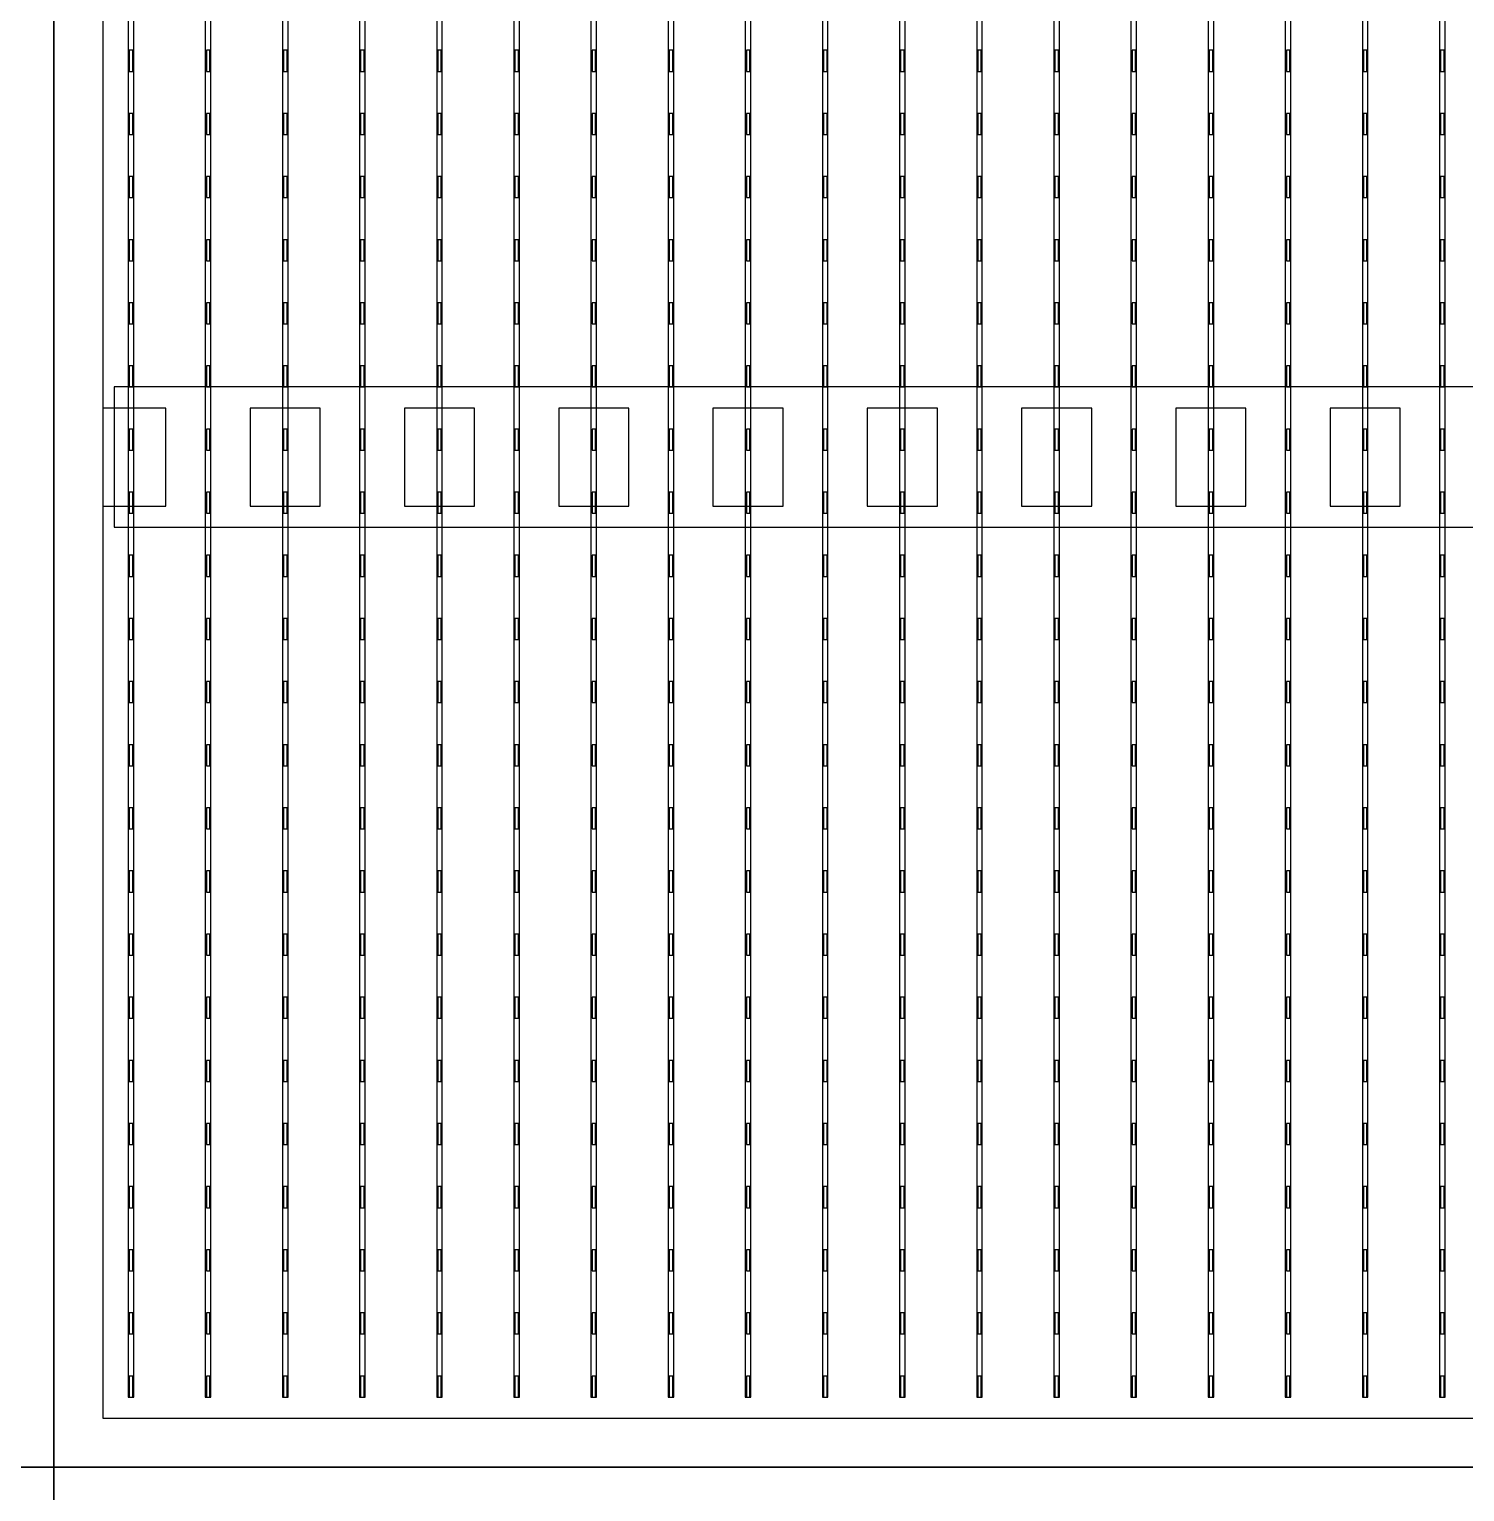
# Model space of a CAD drawing. Header units: millimetres. Extents: x -18 to 142, y -7 to 153.
# Drawn here: x 61.99 to 72.23, y 82.92 to 93.35 of the extents above; entities that cross this region are included whole.
import ezdxf

# ---------------------------------------------------------------- set-up
doc = ezdxf.new("R2010")
doc.units = ezdxf.units.MM
for name, color, linetype in [('BUSBARS', 3, 'Continuous'), ('CELLS', 5, 'Continuous'), ('CONTACT_PADS', 2, 'Continuous'), ('DICING', 4, 'Continuous'), ('FINGERS', 1, 'Continuous'), ('INSULATION', 2, 'Continuous')]:
    doc.layers.add(name, color=color, linetype=linetype)

msp = doc.modelspace()

# ---------------------------------------------------------------- linework, layer by layer
at = {"layer": 'BUSBARS'}
msp.add_lwpolyline([(82.64, 89.8), (82.64, 90.8), (62.6, 90.8), (62.6, 89.8), (82.64, 89.8)], close=True, dxfattribs=at)
at = {"layer": 'CELLS'}
for points in [[(62.17, 83.1), (62.17, 104), (41.27, 104), (41.27, 83.1), (62.17, 83.1)], [(83.07, 83.1), (83.07, 104), (62.17, 104), (62.17, 83.1), (83.07, 83.1)], [(62.17, 62.2), (62.17, 83.1), (41.27, 83.1), (41.27, 62.2), (62.17, 62.2)], [(83.07, 62.2), (83.07, 83.1), (62.17, 83.1), (62.17, 62.2), (83.07, 62.2)]]:
    msp.add_lwpolyline(points, close=True, dxfattribs=at)
at = {"layer": 'CONTACT_PADS'}
for points in [[(62.733, 93.05), (62.733, 93.2), (62.708, 93.2), (62.708, 93.05), (62.733, 93.05)], [(63.283, 93.05), (63.283, 93.2), (63.258, 93.2), (63.258, 93.05), (63.283, 93.05)], [(63.833, 93.05), (63.833, 93.2), (63.808, 93.2), (63.808, 93.05), (63.833, 93.05)], [(64.383, 93.05), (64.383, 93.2), (64.358, 93.2), (64.358, 93.05), (64.383, 93.05)], [(64.933, 93.05), (64.933, 93.2), (64.908, 93.2), (64.908, 93.05), (64.933, 93.05)], [(65.483, 93.05), (65.483, 93.2), (65.458, 93.2), (65.458, 93.05), (65.483, 93.05)], [(66.033, 93.05), (66.033, 93.2), (66.008, 93.2), (66.008, 93.05), (66.033, 93.05)], [(66.583, 93.05), (66.583, 93.2), (66.558, 93.2), (66.558, 93.05), (66.583, 93.05)], [(67.133, 93.05), (67.133, 93.2), (67.108, 93.2), (67.108, 93.05), (67.133, 93.05)], [(67.683, 93.05), (67.683, 93.2), (67.658, 93.2), (67.658, 93.05), (67.683, 93.05)], [(68.233, 93.05), (68.233, 93.2), (68.208, 93.2), (68.208, 93.05), (68.233, 93.05)], [(68.783, 93.05), (68.783, 93.2), (68.758, 93.2), (68.758, 93.05), (68.783, 93.05)], [(69.333, 93.05), (69.333, 93.2), (69.308, 93.2), (69.308, 93.05), (69.333, 93.05)], [(69.883, 93.05), (69.883, 93.2), (69.858, 93.2), (69.858, 93.05), (69.883, 93.05)], [(70.433, 93.05), (70.433, 93.2), (70.408, 93.2), (70.408, 93.05), (70.433, 93.05)], [(70.983, 93.05), (70.983, 93.2), (70.958, 93.2), (70.958, 93.05), (70.983, 93.05)], [(71.533, 93.05), (71.533, 93.2), (71.508, 93.2), (71.508, 93.05), (71.533, 93.05)], [(72.083, 93.05), (72.083, 93.2), (72.058, 93.2), (72.058, 93.05), (72.083, 93.05)], [(62.733, 92.6), (62.733, 92.75), (62.708, 92.75), (62.708, 92.6), (62.733, 92.6)], [(63.283, 92.6), (63.283, 92.75), (63.258, 92.75), (63.258, 92.6), (63.283, 92.6)], [(63.833, 92.6), (63.833, 92.75), (63.808, 92.75), (63.808, 92.6), (63.833, 92.6)], [(64.383, 92.6), (64.383, 92.75), (64.358, 92.75), (64.358, 92.6), (64.383, 92.6)], [(64.933, 92.6), (64.933, 92.75), (64.908, 92.75), (64.908, 92.6), (64.933, 92.6)], [(65.483, 92.6), (65.483, 92.75), (65.458, 92.75), (65.458, 92.6), (65.483, 92.6)], [(66.033, 92.6), (66.033, 92.75), (66.008, 92.75), (66.008, 92.6), (66.033, 92.6)], [(66.583, 92.6), (66.583, 92.75), (66.558, 92.75), (66.558, 92.6), (66.583, 92.6)], [(67.133, 92.6), (67.133, 92.75), (67.108, 92.75), (67.108, 92.6), (67.133, 92.6)], [(67.683, 92.6), (67.683, 92.75), (67.658, 92.75), (67.658, 92.6), (67.683, 92.6)], [(68.233, 92.6), (68.233, 92.75), (68.208, 92.75), (68.208, 92.6), (68.233, 92.6)], [(68.783, 92.6), (68.783, 92.75), (68.758, 92.75), (68.758, 92.6), (68.783, 92.6)], [(69.333, 92.6), (69.333, 92.75), (69.308, 92.75), (69.308, 92.6), (69.333, 92.6)], [(69.883, 92.6), (69.883, 92.75), (69.858, 92.75), (69.858, 92.6), (69.883, 92.6)], [(70.433, 92.6), (70.433, 92.75), (70.408, 92.75), (70.408, 92.6), (70.433, 92.6)], [(70.983, 92.6), (70.983, 92.75), (70.958, 92.75), (70.958, 92.6), (70.983, 92.6)], [(71.533, 92.6), (71.533, 92.75), (71.508, 92.75), (71.508, 92.6), (71.533, 92.6)], [(72.083, 92.6), (72.083, 92.75), (72.058, 92.75), (72.058, 92.6), (72.083, 92.6)], [(62.733, 92.15), (62.733, 92.3), (62.708, 92.3), (62.708, 92.15), (62.733, 92.15)], [(63.283, 92.15), (63.283, 92.3), (63.258, 92.3), (63.258, 92.15), (63.283, 92.15)], [(63.833, 92.15), (63.833, 92.3), (63.808, 92.3), (63.808, 92.15), (63.833, 92.15)], [(64.383, 92.15), (64.383, 92.3), (64.358, 92.3), (64.358, 92.15), (64.383, 92.15)], [(64.933, 92.15), (64.933, 92.3), (64.908, 92.3), (64.908, 92.15), (64.933, 92.15)], [(65.483, 92.15), (65.483, 92.3), (65.458, 92.3), (65.458, 92.15), (65.483, 92.15)], [(66.033, 92.15), (66.033, 92.3), (66.008, 92.3), (66.008, 92.15), (66.033, 92.15)], [(66.583, 92.15), (66.583, 92.3), (66.558, 92.3), (66.558, 92.15), (66.583, 92.15)], [(67.133, 92.15), (67.133, 92.3), (67.108, 92.3), (67.108, 92.15), (67.133, 92.15)], [(67.683, 92.15), (67.683, 92.3), (67.658, 92.3), (67.658, 92.15), (67.683, 92.15)], [(68.233, 92.15), (68.233, 92.3), (68.208, 92.3), (68.208, 92.15), (68.233, 92.15)], [(68.783, 92.15), (68.783, 92.3), (68.758, 92.3), (68.758, 92.15), (68.783, 92.15)], [(69.333, 92.15), (69.333, 92.3), (69.308, 92.3), (69.308, 92.15), (69.333, 92.15)], [(69.883, 92.15), (69.883, 92.3), (69.858, 92.3), (69.858, 92.15), (69.883, 92.15)], [(70.433, 92.15), (70.433, 92.3), (70.408, 92.3), (70.408, 92.15), (70.433, 92.15)], [(70.983, 92.15), (70.983, 92.3), (70.958, 92.3), (70.958, 92.15), (70.983, 92.15)], [(71.533, 92.15), (71.533, 92.3), (71.508, 92.3), (71.508, 92.15), (71.533, 92.15)], [(72.083, 92.15), (72.083, 92.3), (72.058, 92.3), (72.058, 92.15), (72.083, 92.15)], [(62.733, 91.7), (62.733, 91.85), (62.708, 91.85), (62.708, 91.7), (62.733, 91.7)], [(63.283, 91.7), (63.283, 91.85), (63.258, 91.85), (63.258, 91.7), (63.283, 91.7)], [(63.833, 91.7), (63.833, 91.85), (63.808, 91.85), (63.808, 91.7), (63.833, 91.7)], [(64.383, 91.7), (64.383, 91.85), (64.358, 91.85), (64.358, 91.7), (64.383, 91.7)], [(64.933, 91.7), (64.933, 91.85), (64.908, 91.85), (64.908, 91.7), (64.933, 91.7)], [(65.483, 91.7), (65.483, 91.85), (65.458, 91.85), (65.458, 91.7), (65.483, 91.7)], [(66.033, 91.7), (66.033, 91.85), (66.008, 91.85), (66.008, 91.7), (66.033, 91.7)], [(66.583, 91.7), (66.583, 91.85), (66.558, 91.85), (66.558, 91.7), (66.583, 91.7)], [(67.133, 91.7), (67.133, 91.85), (67.108, 91.85), (67.108, 91.7), (67.133, 91.7)], [(67.683, 91.7), (67.683, 91.85), (67.658, 91.85), (67.658, 91.7), (67.683, 91.7)], [(68.233, 91.7), (68.233, 91.85), (68.208, 91.85), (68.208, 91.7), (68.233, 91.7)], [(68.783, 91.7), (68.783, 91.85), (68.758, 91.85), (68.758, 91.7), (68.783, 91.7)], [(69.333, 91.7), (69.333, 91.85), (69.308, 91.85), (69.308, 91.7), (69.333, 91.7)], [(69.883, 91.7), (69.883, 91.85), (69.858, 91.85), (69.858, 91.7), (69.883, 91.7)], [(70.433, 91.7), (70.433, 91.85), (70.408, 91.85), (70.408, 91.7), (70.433, 91.7)], [(70.983, 91.7), (70.983, 91.85), (70.958, 91.85), (70.958, 91.7), (70.983, 91.7)], [(71.533, 91.7), (71.533, 91.85), (71.508, 91.85), (71.508, 91.7), (71.533, 91.7)], [(72.083, 91.7), (72.083, 91.85), (72.058, 91.85), (72.058, 91.7), (72.083, 91.7)], [(62.733, 91.25), (62.733, 91.4), (62.708, 91.4), (62.708, 91.25), (62.733, 91.25)], [(63.283, 91.25), (63.283, 91.4), (63.258, 91.4), (63.258, 91.25), (63.283, 91.25)], [(63.833, 91.25), (63.833, 91.4), (63.808, 91.4), (63.808, 91.25), (63.833, 91.25)], [(64.383, 91.25), (64.383, 91.4), (64.358, 91.4), (64.358, 91.25), (64.383, 91.25)], [(64.933, 91.25), (64.933, 91.4), (64.908, 91.4), (64.908, 91.25), (64.933, 91.25)], [(65.483, 91.25), (65.483, 91.4), (65.458, 91.4), (65.458, 91.25), (65.483, 91.25)], [(66.033, 91.25), (66.033, 91.4), (66.008, 91.4), (66.008, 91.25), (66.033, 91.25)], [(66.583, 91.25), (66.583, 91.4), (66.558, 91.4), (66.558, 91.25), (66.583, 91.25)], [(67.133, 91.25), (67.133, 91.4), (67.108, 91.4), (67.108, 91.25), (67.133, 91.25)], [(67.683, 91.25), (67.683, 91.4), (67.658, 91.4), (67.658, 91.25), (67.683, 91.25)], [(68.233, 91.25), (68.233, 91.4), (68.208, 91.4), (68.208, 91.25), (68.233, 91.25)], [(68.783, 91.25), (68.783, 91.4), (68.758, 91.4), (68.758, 91.25), (68.783, 91.25)], [(69.333, 91.25), (69.333, 91.4), (69.308, 91.4), (69.308, 91.25), (69.333, 91.25)], [(69.883, 91.25), (69.883, 91.4), (69.858, 91.4), (69.858, 91.25), (69.883, 91.25)], [(70.433, 91.25), (70.433, 91.4), (70.408, 91.4), (70.408, 91.25), (70.433, 91.25)], [(70.983, 91.25), (70.983, 91.4), (70.958, 91.4), (70.958, 91.25), (70.983, 91.25)], [(71.533, 91.25), (71.533, 91.4), (71.508, 91.4), (71.508, 91.25), (71.533, 91.25)], [(72.083, 91.25), (72.083, 91.4), (72.058, 91.4), (72.058, 91.25), (72.083, 91.25)], [(62.733, 90.8), (62.733, 90.95), (62.708, 90.95), (62.708, 90.8), (62.733, 90.8)], [(63.283, 90.8), (63.283, 90.95), (63.258, 90.95), (63.258, 90.8), (63.283, 90.8)], [(63.833, 90.8), (63.833, 90.95), (63.808, 90.95), (63.808, 90.8), (63.833, 90.8)], [(64.383, 90.8), (64.383, 90.95), (64.358, 90.95), (64.358, 90.8), (64.383, 90.8)], [(64.933, 90.8), (64.933, 90.95), (64.908, 90.95), (64.908, 90.8), (64.933, 90.8)], [(65.483, 90.8), (65.483, 90.95), (65.458, 90.95), (65.458, 90.8), (65.483, 90.8)], [(66.033, 90.8), (66.033, 90.95), (66.008, 90.95), (66.008, 90.8), (66.033, 90.8)], [(66.583, 90.8), (66.583, 90.95), (66.558, 90.95), (66.558, 90.8), (66.583, 90.8)], [(67.133, 90.8), (67.133, 90.95), (67.108, 90.95), (67.108, 90.8), (67.133, 90.8)], [(67.683, 90.8), (67.683, 90.95), (67.658, 90.95), (67.658, 90.8), (67.683, 90.8)], [(68.233, 90.8), (68.233, 90.95), (68.208, 90.95), (68.208, 90.8), (68.233, 90.8)], [(68.783, 90.8), (68.783, 90.95), (68.758, 90.95), (68.758, 90.8), (68.783, 90.8)], [(69.333, 90.8), (69.333, 90.95), (69.308, 90.95), (69.308, 90.8), (69.333, 90.8)], [(69.883, 90.8), (69.883, 90.95), (69.858, 90.95), (69.858, 90.8), (69.883, 90.8)], [(70.433, 90.8), (70.433, 90.95), (70.408, 90.95), (70.408, 90.8), (70.433, 90.8)], [(70.983, 90.8), (70.983, 90.95), (70.958, 90.95), (70.958, 90.8), (70.983, 90.8)], [(71.533, 90.8), (71.533, 90.95), (71.508, 90.95), (71.508, 90.8), (71.533, 90.8)], [(72.083, 90.8), (72.083, 90.95), (72.058, 90.95), (72.058, 90.8), (72.083, 90.8)], [(62.733, 90.35), (62.733, 90.5), (62.708, 90.5), (62.708, 90.35), (62.733, 90.35)], [(63.283, 90.35), (63.283, 90.5), (63.258, 90.5), (63.258, 90.35), (63.283, 90.35)], [(63.833, 90.35), (63.833, 90.5), (63.808, 90.5), (63.808, 90.35), (63.833, 90.35)], [(64.383, 90.35), (64.383, 90.5), (64.358, 90.5), (64.358, 90.35), (64.383, 90.35)], [(64.933, 90.35), (64.933, 90.5), (64.908, 90.5), (64.908, 90.35), (64.933, 90.35)], [(65.483, 90.35), (65.483, 90.5), (65.458, 90.5), (65.458, 90.35), (65.483, 90.35)], [(66.033, 90.35), (66.033, 90.5), (66.008, 90.5), (66.008, 90.35), (66.033, 90.35)], [(66.583, 90.35), (66.583, 90.5), (66.558, 90.5), (66.558, 90.35), (66.583, 90.35)], [(67.133, 90.35), (67.133, 90.5), (67.108, 90.5), (67.108, 90.35), (67.133, 90.35)], [(67.683, 90.35), (67.683, 90.5), (67.658, 90.5), (67.658, 90.35), (67.683, 90.35)], [(68.233, 90.35), (68.233, 90.5), (68.208, 90.5), (68.208, 90.35), (68.233, 90.35)], [(68.783, 90.35), (68.783, 90.5), (68.758, 90.5), (68.758, 90.35), (68.783, 90.35)], [(69.333, 90.35), (69.333, 90.5), (69.308, 90.5), (69.308, 90.35), (69.333, 90.35)], [(69.883, 90.35), (69.883, 90.5), (69.858, 90.5), (69.858, 90.35), (69.883, 90.35)], [(70.433, 90.35), (70.433, 90.5), (70.408, 90.5), (70.408, 90.35), (70.433, 90.35)], [(70.983, 90.35), (70.983, 90.5), (70.958, 90.5), (70.958, 90.35), (70.983, 90.35)], [(71.533, 90.35), (71.533, 90.5), (71.508, 90.5), (71.508, 90.35), (71.533, 90.35)], [(72.083, 90.35), (72.083, 90.5), (72.058, 90.5), (72.058, 90.35), (72.083, 90.35)], [(62.733, 89.9), (62.733, 90.05), (62.708, 90.05), (62.708, 89.9), (62.733, 89.9)], [(63.283, 89.9), (63.283, 90.05), (63.258, 90.05), (63.258, 89.9), (63.283, 89.9)], [(63.833, 89.9), (63.833, 90.05), (63.808, 90.05), (63.808, 89.9), (63.833, 89.9)], [(64.383, 89.9), (64.383, 90.05), (64.358, 90.05), (64.358, 89.9), (64.383, 89.9)], [(64.933, 89.9), (64.933, 90.05), (64.908, 90.05), (64.908, 89.9), (64.933, 89.9)], [(65.483, 89.9), (65.483, 90.05), (65.458, 90.05), (65.458, 89.9), (65.483, 89.9)], [(66.033, 89.9), (66.033, 90.05), (66.008, 90.05), (66.008, 89.9), (66.033, 89.9)], [(66.583, 89.9), (66.583, 90.05), (66.558, 90.05), (66.558, 89.9), (66.583, 89.9)], [(67.133, 89.9), (67.133, 90.05), (67.108, 90.05), (67.108, 89.9), (67.133, 89.9)], [(67.683, 89.9), (67.683, 90.05), (67.658, 90.05), (67.658, 89.9), (67.683, 89.9)], [(68.233, 89.9), (68.233, 90.05), (68.208, 90.05), (68.208, 89.9), (68.233, 89.9)], [(68.783, 89.9), (68.783, 90.05), (68.758, 90.05), (68.758, 89.9), (68.783, 89.9)], [(69.333, 89.9), (69.333, 90.05), (69.308, 90.05), (69.308, 89.9), (69.333, 89.9)], [(69.883, 89.9), (69.883, 90.05), (69.858, 90.05), (69.858, 89.9), (69.883, 89.9)], [(70.433, 89.9), (70.433, 90.05), (70.408, 90.05), (70.408, 89.9), (70.433, 89.9)], [(70.983, 89.9), (70.983, 90.05), (70.958, 90.05), (70.958, 89.9), (70.983, 89.9)], [(71.533, 89.9), (71.533, 90.05), (71.508, 90.05), (71.508, 89.9), (71.533, 89.9)], [(72.083, 89.9), (72.083, 90.05), (72.058, 90.05), (72.058, 89.9), (72.083, 89.9)], [(62.733, 89.45), (62.733, 89.6), (62.708, 89.6), (62.708, 89.45), (62.733, 89.45)], [(63.283, 89.45), (63.283, 89.6), (63.258, 89.6), (63.258, 89.45), (63.283, 89.45)], [(63.833, 89.45), (63.833, 89.6), (63.808, 89.6), (63.808, 89.45), (63.833, 89.45)], [(64.383, 89.45), (64.383, 89.6), (64.358, 89.6), (64.358, 89.45), (64.383, 89.45)], [(64.933, 89.45), (64.933, 89.6), (64.908, 89.6), (64.908, 89.45), (64.933, 89.45)], [(65.483, 89.45), (65.483, 89.6), (65.458, 89.6), (65.458, 89.45), (65.483, 89.45)], [(66.033, 89.45), (66.033, 89.6), (66.008, 89.6), (66.008, 89.45), (66.033, 89.45)], [(66.583, 89.45), (66.583, 89.6), (66.558, 89.6), (66.558, 89.45), (66.583, 89.45)], [(67.133, 89.45), (67.133, 89.6), (67.108, 89.6), (67.108, 89.45), (67.133, 89.45)], [(67.683, 89.45), (67.683, 89.6), (67.658, 89.6), (67.658, 89.45), (67.683, 89.45)], [(68.233, 89.45), (68.233, 89.6), (68.208, 89.6), (68.208, 89.45), (68.233, 89.45)], [(68.783, 89.45), (68.783, 89.6), (68.758, 89.6), (68.758, 89.45), (68.783, 89.45)], [(69.333, 89.45), (69.333, 89.6), (69.308, 89.6), (69.308, 89.45), (69.333, 89.45)], [(69.883, 89.45), (69.883, 89.6), (69.858, 89.6), (69.858, 89.45), (69.883, 89.45)], [(70.433, 89.45), (70.433, 89.6), (70.408, 89.6), (70.408, 89.45), (70.433, 89.45)], [(70.983, 89.45), (70.983, 89.6), (70.958, 89.6), (70.958, 89.45), (70.983, 89.45)], [(71.533, 89.45), (71.533, 89.6), (71.508, 89.6), (71.508, 89.45), (71.533, 89.45)], [(72.083, 89.45), (72.083, 89.6), (72.058, 89.6), (72.058, 89.45), (72.083, 89.45)], [(62.733, 89), (62.733, 89.15), (62.708, 89.15), (62.708, 89), (62.733, 89)], [(63.283, 89), (63.283, 89.15), (63.258, 89.15), (63.258, 89), (63.283, 89)], [(63.833, 89), (63.833, 89.15), (63.808, 89.15), (63.808, 89), (63.833, 89)], [(64.383, 89), (64.383, 89.15), (64.358, 89.15), (64.358, 89), (64.383, 89)], [(64.933, 89), (64.933, 89.15), (64.908, 89.15), (64.908, 89), (64.933, 89)], [(65.483, 89), (65.483, 89.15), (65.458, 89.15), (65.458, 89), (65.483, 89)], [(66.033, 89), (66.033, 89.15), (66.008, 89.15), (66.008, 89), (66.033, 89)], [(66.583, 89), (66.583, 89.15), (66.558, 89.15), (66.558, 89), (66.583, 89)], [(67.133, 89), (67.133, 89.15), (67.108, 89.15), (67.108, 89), (67.133, 89)], [(67.683, 89), (67.683, 89.15), (67.658, 89.15), (67.658, 89), (67.683, 89)], [(68.233, 89), (68.233, 89.15), (68.208, 89.15), (68.208, 89), (68.233, 89)], [(68.783, 89), (68.783, 89.15), (68.758, 89.15), (68.758, 89), (68.783, 89)], [(69.333, 89), (69.333, 89.15), (69.308, 89.15), (69.308, 89), (69.333, 89)], [(69.883, 89), (69.883, 89.15), (69.858, 89.15), (69.858, 89), (69.883, 89)], [(70.433, 89), (70.433, 89.15), (70.408, 89.15), (70.408, 89), (70.433, 89)], [(70.983, 89), (70.983, 89.15), (70.958, 89.15), (70.958, 89), (70.983, 89)], [(71.533, 89), (71.533, 89.15), (71.508, 89.15), (71.508, 89), (71.533, 89)], [(72.083, 89), (72.083, 89.15), (72.058, 89.15), (72.058, 89), (72.083, 89)], [(62.733, 88.55), (62.733, 88.7), (62.708, 88.7), (62.708, 88.55), (62.733, 88.55)], [(63.283, 88.55), (63.283, 88.7), (63.258, 88.7), (63.258, 88.55), (63.283, 88.55)], [(63.833, 88.55), (63.833, 88.7), (63.808, 88.7), (63.808, 88.55), (63.833, 88.55)], [(64.383, 88.55), (64.383, 88.7), (64.358, 88.7), (64.358, 88.55), (64.383, 88.55)], [(64.933, 88.55), (64.933, 88.7), (64.908, 88.7), (64.908, 88.55), (64.933, 88.55)], [(65.483, 88.55), (65.483, 88.7), (65.458, 88.7), (65.458, 88.55), (65.483, 88.55)], [(66.033, 88.55), (66.033, 88.7), (66.008, 88.7), (66.008, 88.55), (66.033, 88.55)], [(66.583, 88.55), (66.583, 88.7), (66.558, 88.7), (66.558, 88.55), (66.583, 88.55)], [(67.133, 88.55), (67.133, 88.7), (67.108, 88.7), (67.108, 88.55), (67.133, 88.55)], [(67.683, 88.55), (67.683, 88.7), (67.658, 88.7), (67.658, 88.55), (67.683, 88.55)], [(68.233, 88.55), (68.233, 88.7), (68.208, 88.7), (68.208, 88.55), (68.233, 88.55)], [(68.783, 88.55), (68.783, 88.7), (68.758, 88.7), (68.758, 88.55), (68.783, 88.55)], [(69.333, 88.55), (69.333, 88.7), (69.308, 88.7), (69.308, 88.55), (69.333, 88.55)], [(69.883, 88.55), (69.883, 88.7), (69.858, 88.7), (69.858, 88.55), (69.883, 88.55)], [(70.433, 88.55), (70.433, 88.7), (70.408, 88.7), (70.408, 88.55), (70.433, 88.55)], [(70.983, 88.55), (70.983, 88.7), (70.958, 88.7), (70.958, 88.55), (70.983, 88.55)], [(71.533, 88.55), (71.533, 88.7), (71.508, 88.7), (71.508, 88.55), (71.533, 88.55)], [(72.083, 88.55), (72.083, 88.7), (72.058, 88.7), (72.058, 88.55), (72.083, 88.55)], [(62.733, 88.1), (62.733, 88.25), (62.708, 88.25), (62.708, 88.1), (62.733, 88.1)], [(63.283, 88.1), (63.283, 88.25), (63.258, 88.25), (63.258, 88.1), (63.283, 88.1)], [(63.833, 88.1), (63.833, 88.25), (63.808, 88.25), (63.808, 88.1), (63.833, 88.1)], [(64.383, 88.1), (64.383, 88.25), (64.358, 88.25), (64.358, 88.1), (64.383, 88.1)], [(64.933, 88.1), (64.933, 88.25), (64.908, 88.25), (64.908, 88.1), (64.933, 88.1)], [(65.483, 88.1), (65.483, 88.25), (65.458, 88.25), (65.458, 88.1), (65.483, 88.1)], [(66.033, 88.1), (66.033, 88.25), (66.008, 88.25), (66.008, 88.1), (66.033, 88.1)], [(66.583, 88.1), (66.583, 88.25), (66.558, 88.25), (66.558, 88.1), (66.583, 88.1)], [(67.133, 88.1), (67.133, 88.25), (67.108, 88.25), (67.108, 88.1), (67.133, 88.1)], [(67.683, 88.1), (67.683, 88.25), (67.658, 88.25), (67.658, 88.1), (67.683, 88.1)], [(68.233, 88.1), (68.233, 88.25), (68.208, 88.25), (68.208, 88.1), (68.233, 88.1)], [(68.783, 88.1), (68.783, 88.25), (68.758, 88.25), (68.758, 88.1), (68.783, 88.1)], [(69.333, 88.1), (69.333, 88.25), (69.308, 88.25), (69.308, 88.1), (69.333, 88.1)], [(69.883, 88.1), (69.883, 88.25), (69.858, 88.25), (69.858, 88.1), (69.883, 88.1)], [(70.433, 88.1), (70.433, 88.25), (70.408, 88.25), (70.408, 88.1), (70.433, 88.1)], [(70.983, 88.1), (70.983, 88.25), (70.958, 88.25), (70.958, 88.1), (70.983, 88.1)], [(71.533, 88.1), (71.533, 88.25), (71.508, 88.25), (71.508, 88.1), (71.533, 88.1)], [(72.083, 88.1), (72.083, 88.25), (72.058, 88.25), (72.058, 88.1), (72.083, 88.1)], [(62.733, 87.65), (62.733, 87.8), (62.708, 87.8), (62.708, 87.65), (62.733, 87.65)], [(63.283, 87.65), (63.283, 87.8), (63.258, 87.8), (63.258, 87.65), (63.283, 87.65)], [(63.833, 87.65), (63.833, 87.8), (63.808, 87.8), (63.808, 87.65), (63.833, 87.65)], [(64.383, 87.65), (64.383, 87.8), (64.358, 87.8), (64.358, 87.65), (64.383, 87.65)], [(64.933, 87.65), (64.933, 87.8), (64.908, 87.8), (64.908, 87.65), (64.933, 87.65)], [(65.483, 87.65), (65.483, 87.8), (65.458, 87.8), (65.458, 87.65), (65.483, 87.65)], [(66.033, 87.65), (66.033, 87.8), (66.008, 87.8), (66.008, 87.65), (66.033, 87.65)], [(66.583, 87.65), (66.583, 87.8), (66.558, 87.8), (66.558, 87.65), (66.583, 87.65)], [(67.133, 87.65), (67.133, 87.8), (67.108, 87.8), (67.108, 87.65), (67.133, 87.65)], [(67.683, 87.65), (67.683, 87.8), (67.658, 87.8), (67.658, 87.65), (67.683, 87.65)], [(68.233, 87.65), (68.233, 87.8), (68.208, 87.8), (68.208, 87.65), (68.233, 87.65)], [(68.783, 87.65), (68.783, 87.8), (68.758, 87.8), (68.758, 87.65), (68.783, 87.65)], [(69.333, 87.65), (69.333, 87.8), (69.308, 87.8), (69.308, 87.65), (69.333, 87.65)], [(69.883, 87.65), (69.883, 87.8), (69.858, 87.8), (69.858, 87.65), (69.883, 87.65)], [(70.433, 87.65), (70.433, 87.8), (70.408, 87.8), (70.408, 87.65), (70.433, 87.65)], [(70.983, 87.65), (70.983, 87.8), (70.958, 87.8), (70.958, 87.65), (70.983, 87.65)], [(71.533, 87.65), (71.533, 87.8), (71.508, 87.8), (71.508, 87.65), (71.533, 87.65)], [(72.083, 87.65), (72.083, 87.8), (72.058, 87.8), (72.058, 87.65), (72.083, 87.65)], [(62.733, 87.2), (62.733, 87.35), (62.708, 87.35), (62.708, 87.2), (62.733, 87.2)], [(63.283, 87.2), (63.283, 87.35), (63.258, 87.35), (63.258, 87.2), (63.283, 87.2)], [(63.833, 87.2), (63.833, 87.35), (63.808, 87.35), (63.808, 87.2), (63.833, 87.2)], [(64.383, 87.2), (64.383, 87.35), (64.358, 87.35), (64.358, 87.2), (64.383, 87.2)], [(64.933, 87.2), (64.933, 87.35), (64.908, 87.35), (64.908, 87.2), (64.933, 87.2)], [(65.483, 87.2), (65.483, 87.35), (65.458, 87.35), (65.458, 87.2), (65.483, 87.2)], [(66.033, 87.2), (66.033, 87.35), (66.008, 87.35), (66.008, 87.2), (66.033, 87.2)], [(66.583, 87.2), (66.583, 87.35), (66.558, 87.35), (66.558, 87.2), (66.583, 87.2)], [(67.133, 87.2), (67.133, 87.35), (67.108, 87.35), (67.108, 87.2), (67.133, 87.2)], [(67.683, 87.2), (67.683, 87.35), (67.658, 87.35), (67.658, 87.2), (67.683, 87.2)], [(68.233, 87.2), (68.233, 87.35), (68.208, 87.35), (68.208, 87.2), (68.233, 87.2)], [(68.783, 87.2), (68.783, 87.35), (68.758, 87.35), (68.758, 87.2), (68.783, 87.2)], [(69.333, 87.2), (69.333, 87.35), (69.308, 87.35), (69.308, 87.2), (69.333, 87.2)], [(69.883, 87.2), (69.883, 87.35), (69.858, 87.35), (69.858, 87.2), (69.883, 87.2)], [(70.433, 87.2), (70.433, 87.35), (70.408, 87.35), (70.408, 87.2), (70.433, 87.2)], [(70.983, 87.2), (70.983, 87.35), (70.958, 87.35), (70.958, 87.2), (70.983, 87.2)], [(71.533, 87.2), (71.533, 87.35), (71.508, 87.35), (71.508, 87.2), (71.533, 87.2)], [(72.083, 87.2), (72.083, 87.35), (72.058, 87.35), (72.058, 87.2), (72.083, 87.2)], [(62.733, 86.75), (62.733, 86.9), (62.708, 86.9), (62.708, 86.75), (62.733, 86.75)], [(63.283, 86.75), (63.283, 86.9), (63.258, 86.9), (63.258, 86.75), (63.283, 86.75)], [(63.833, 86.75), (63.833, 86.9), (63.808, 86.9), (63.808, 86.75), (63.833, 86.75)], [(64.383, 86.75), (64.383, 86.9), (64.358, 86.9), (64.358, 86.75), (64.383, 86.75)], [(64.933, 86.75), (64.933, 86.9), (64.908, 86.9), (64.908, 86.75), (64.933, 86.75)], [(65.483, 86.75), (65.483, 86.9), (65.458, 86.9), (65.458, 86.75), (65.483, 86.75)], [(66.033, 86.75), (66.033, 86.9), (66.008, 86.9), (66.008, 86.75), (66.033, 86.75)], [(66.583, 86.75), (66.583, 86.9), (66.558, 86.9), (66.558, 86.75), (66.583, 86.75)], [(67.133, 86.75), (67.133, 86.9), (67.108, 86.9), (67.108, 86.75), (67.133, 86.75)], [(67.683, 86.75), (67.683, 86.9), (67.658, 86.9), (67.658, 86.75), (67.683, 86.75)], [(68.233, 86.75), (68.233, 86.9), (68.208, 86.9), (68.208, 86.75), (68.233, 86.75)], [(68.783, 86.75), (68.783, 86.9), (68.758, 86.9), (68.758, 86.75), (68.783, 86.75)], [(69.333, 86.75), (69.333, 86.9), (69.308, 86.9), (69.308, 86.75), (69.333, 86.75)], [(69.883, 86.75), (69.883, 86.9), (69.858, 86.9), (69.858, 86.75), (69.883, 86.75)], [(70.433, 86.75), (70.433, 86.9), (70.408, 86.9), (70.408, 86.75), (70.433, 86.75)], [(70.983, 86.75), (70.983, 86.9), (70.958, 86.9), (70.958, 86.75), (70.983, 86.75)], [(71.533, 86.75), (71.533, 86.9), (71.508, 86.9), (71.508, 86.75), (71.533, 86.75)], [(72.083, 86.75), (72.083, 86.9), (72.058, 86.9), (72.058, 86.75), (72.083, 86.75)], [(62.733, 86.3), (62.733, 86.45), (62.708, 86.45), (62.708, 86.3), (62.733, 86.3)], [(63.283, 86.3), (63.283, 86.45), (63.258, 86.45), (63.258, 86.3), (63.283, 86.3)], [(63.833, 86.3), (63.833, 86.45), (63.808, 86.45), (63.808, 86.3), (63.833, 86.3)], [(64.383, 86.3), (64.383, 86.45), (64.358, 86.45), (64.358, 86.3), (64.383, 86.3)], [(64.933, 86.3), (64.933, 86.45), (64.908, 86.45), (64.908, 86.3), (64.933, 86.3)], [(65.483, 86.3), (65.483, 86.45), (65.458, 86.45), (65.458, 86.3), (65.483, 86.3)], [(66.033, 86.3), (66.033, 86.45), (66.008, 86.45), (66.008, 86.3), (66.033, 86.3)], [(66.583, 86.3), (66.583, 86.45), (66.558, 86.45), (66.558, 86.3), (66.583, 86.3)], [(67.133, 86.3), (67.133, 86.45), (67.108, 86.45), (67.108, 86.3), (67.133, 86.3)], [(67.683, 86.3), (67.683, 86.45), (67.658, 86.45), (67.658, 86.3), (67.683, 86.3)], [(68.233, 86.3), (68.233, 86.45), (68.208, 86.45), (68.208, 86.3), (68.233, 86.3)], [(68.783, 86.3), (68.783, 86.45), (68.758, 86.45), (68.758, 86.3), (68.783, 86.3)], [(69.333, 86.3), (69.333, 86.45), (69.308, 86.45), (69.308, 86.3), (69.333, 86.3)], [(69.883, 86.3), (69.883, 86.45), (69.858, 86.45), (69.858, 86.3), (69.883, 86.3)], [(70.433, 86.3), (70.433, 86.45), (70.408, 86.45), (70.408, 86.3), (70.433, 86.3)], [(70.983, 86.3), (70.983, 86.45), (70.958, 86.45), (70.958, 86.3), (70.983, 86.3)], [(71.533, 86.3), (71.533, 86.45), (71.508, 86.45), (71.508, 86.3), (71.533, 86.3)], [(72.083, 86.3), (72.083, 86.45), (72.058, 86.45), (72.058, 86.3), (72.083, 86.3)], [(62.733, 85.85), (62.733, 86), (62.708, 86), (62.708, 85.85), (62.733, 85.85)], [(63.283, 85.85), (63.283, 86), (63.258, 86), (63.258, 85.85), (63.283, 85.85)], [(63.833, 85.85), (63.833, 86), (63.808, 86), (63.808, 85.85), (63.833, 85.85)], [(64.383, 85.85), (64.383, 86), (64.358, 86), (64.358, 85.85), (64.383, 85.85)], [(64.933, 85.85), (64.933, 86), (64.908, 86), (64.908, 85.85), (64.933, 85.85)], [(65.483, 85.85), (65.483, 86), (65.458, 86), (65.458, 85.85), (65.483, 85.85)], [(66.033, 85.85), (66.033, 86), (66.008, 86), (66.008, 85.85), (66.033, 85.85)], [(66.583, 85.85), (66.583, 86), (66.558, 86), (66.558, 85.85), (66.583, 85.85)], [(67.133, 85.85), (67.133, 86), (67.108, 86), (67.108, 85.85), (67.133, 85.85)], [(67.683, 85.85), (67.683, 86), (67.658, 86), (67.658, 85.85), (67.683, 85.85)], [(68.233, 85.85), (68.233, 86), (68.208, 86), (68.208, 85.85), (68.233, 85.85)], [(68.783, 85.85), (68.783, 86), (68.758, 86), (68.758, 85.85), (68.783, 85.85)], [(69.333, 85.85), (69.333, 86), (69.308, 86), (69.308, 85.85), (69.333, 85.85)], [(69.883, 85.85), (69.883, 86), (69.858, 86), (69.858, 85.85), (69.883, 85.85)], [(70.433, 85.85), (70.433, 86), (70.408, 86), (70.408, 85.85), (70.433, 85.85)], [(70.983, 85.85), (70.983, 86), (70.958, 86), (70.958, 85.85), (70.983, 85.85)], [(71.533, 85.85), (71.533, 86), (71.508, 86), (71.508, 85.85), (71.533, 85.85)], [(72.083, 85.85), (72.083, 86), (72.058, 86), (72.058, 85.85), (72.083, 85.85)], [(62.733, 85.4), (62.733, 85.55), (62.708, 85.55), (62.708, 85.4), (62.733, 85.4)], [(63.283, 85.4), (63.283, 85.55), (63.258, 85.55), (63.258, 85.4), (63.283, 85.4)], [(63.833, 85.4), (63.833, 85.55), (63.808, 85.55), (63.808, 85.4), (63.833, 85.4)], [(64.383, 85.4), (64.383, 85.55), (64.358, 85.55), (64.358, 85.4), (64.383, 85.4)], [(64.933, 85.4), (64.933, 85.55), (64.908, 85.55), (64.908, 85.4), (64.933, 85.4)], [(65.483, 85.4), (65.483, 85.55), (65.458, 85.55), (65.458, 85.4), (65.483, 85.4)], [(66.033, 85.4), (66.033, 85.55), (66.008, 85.55), (66.008, 85.4), (66.033, 85.4)], [(66.583, 85.4), (66.583, 85.55), (66.558, 85.55), (66.558, 85.4), (66.583, 85.4)], [(67.133, 85.4), (67.133, 85.55), (67.108, 85.55), (67.108, 85.4), (67.133, 85.4)], [(67.683, 85.4), (67.683, 85.55), (67.658, 85.55), (67.658, 85.4), (67.683, 85.4)], [(68.233, 85.4), (68.233, 85.55), (68.208, 85.55), (68.208, 85.4), (68.233, 85.4)], [(68.783, 85.4), (68.783, 85.55), (68.758, 85.55), (68.758, 85.4), (68.783, 85.4)], [(69.333, 85.4), (69.333, 85.55), (69.308, 85.55), (69.308, 85.4), (69.333, 85.4)], [(69.883, 85.4), (69.883, 85.55), (69.858, 85.55), (69.858, 85.4), (69.883, 85.4)], [(70.433, 85.4), (70.433, 85.55), (70.408, 85.55), (70.408, 85.4), (70.433, 85.4)], [(70.983, 85.4), (70.983, 85.55), (70.958, 85.55), (70.958, 85.4), (70.983, 85.4)], [(71.533, 85.4), (71.533, 85.55), (71.508, 85.55), (71.508, 85.4), (71.533, 85.4)], [(72.083, 85.4), (72.083, 85.55), (72.058, 85.55), (72.058, 85.4), (72.083, 85.4)], [(62.733, 84.95), (62.733, 85.1), (62.708, 85.1), (62.708, 84.95), (62.733, 84.95)], [(63.283, 84.95), (63.283, 85.1), (63.258, 85.1), (63.258, 84.95), (63.283, 84.95)], [(63.833, 84.95), (63.833, 85.1), (63.808, 85.1), (63.808, 84.95), (63.833, 84.95)], [(64.383, 84.95), (64.383, 85.1), (64.358, 85.1), (64.358, 84.95), (64.383, 84.95)], [(64.933, 84.95), (64.933, 85.1), (64.908, 85.1), (64.908, 84.95), (64.933, 84.95)], [(65.483, 84.95), (65.483, 85.1), (65.458, 85.1), (65.458, 84.95), (65.483, 84.95)], [(66.033, 84.95), (66.033, 85.1), (66.008, 85.1), (66.008, 84.95), (66.033, 84.95)], [(66.583, 84.95), (66.583, 85.1), (66.558, 85.1), (66.558, 84.95), (66.583, 84.95)], [(67.133, 84.95), (67.133, 85.1), (67.108, 85.1), (67.108, 84.95), (67.133, 84.95)], [(67.683, 84.95), (67.683, 85.1), (67.658, 85.1), (67.658, 84.95), (67.683, 84.95)], [(68.233, 84.95), (68.233, 85.1), (68.208, 85.1), (68.208, 84.95), (68.233, 84.95)], [(68.783, 84.95), (68.783, 85.1), (68.758, 85.1), (68.758, 84.95), (68.783, 84.95)], [(69.333, 84.95), (69.333, 85.1), (69.308, 85.1), (69.308, 84.95), (69.333, 84.95)], [(69.883, 84.95), (69.883, 85.1), (69.858, 85.1), (69.858, 84.95), (69.883, 84.95)], [(70.433, 84.95), (70.433, 85.1), (70.408, 85.1), (70.408, 84.95), (70.433, 84.95)], [(70.983, 84.95), (70.983, 85.1), (70.958, 85.1), (70.958, 84.95), (70.983, 84.95)], [(71.533, 84.95), (71.533, 85.1), (71.508, 85.1), (71.508, 84.95), (71.533, 84.95)], [(72.083, 84.95), (72.083, 85.1), (72.058, 85.1), (72.058, 84.95), (72.083, 84.95)], [(62.733, 84.5), (62.733, 84.65), (62.708, 84.65), (62.708, 84.5), (62.733, 84.5)], [(63.283, 84.5), (63.283, 84.65), (63.258, 84.65), (63.258, 84.5), (63.283, 84.5)], [(63.833, 84.5), (63.833, 84.65), (63.808, 84.65), (63.808, 84.5), (63.833, 84.5)], [(64.383, 84.5), (64.383, 84.65), (64.358, 84.65), (64.358, 84.5), (64.383, 84.5)], [(64.933, 84.5), (64.933, 84.65), (64.908, 84.65), (64.908, 84.5), (64.933, 84.5)], [(65.483, 84.5), (65.483, 84.65), (65.458, 84.65), (65.458, 84.5), (65.483, 84.5)], [(66.033, 84.5), (66.033, 84.65), (66.008, 84.65), (66.008, 84.5), (66.033, 84.5)], [(66.583, 84.5), (66.583, 84.65), (66.558, 84.65), (66.558, 84.5), (66.583, 84.5)], [(67.133, 84.5), (67.133, 84.65), (67.108, 84.65), (67.108, 84.5), (67.133, 84.5)], [(67.683, 84.5), (67.683, 84.65), (67.658, 84.65), (67.658, 84.5), (67.683, 84.5)], [(68.233, 84.5), (68.233, 84.65), (68.208, 84.65), (68.208, 84.5), (68.233, 84.5)], [(68.783, 84.5), (68.783, 84.65), (68.758, 84.65), (68.758, 84.5), (68.783, 84.5)], [(69.333, 84.5), (69.333, 84.65), (69.308, 84.65), (69.308, 84.5), (69.333, 84.5)], [(69.883, 84.5), (69.883, 84.65), (69.858, 84.65), (69.858, 84.5), (69.883, 84.5)], [(70.433, 84.5), (70.433, 84.65), (70.408, 84.65), (70.408, 84.5), (70.433, 84.5)], [(70.983, 84.5), (70.983, 84.65), (70.958, 84.65), (70.958, 84.5), (70.983, 84.5)], [(71.533, 84.5), (71.533, 84.65), (71.508, 84.65), (71.508, 84.5), (71.533, 84.5)], [(72.083, 84.5), (72.083, 84.65), (72.058, 84.65), (72.058, 84.5), (72.083, 84.5)], [(62.733, 84.05), (62.733, 84.2), (62.708, 84.2), (62.708, 84.05), (62.733, 84.05)], [(63.283, 84.05), (63.283, 84.2), (63.258, 84.2), (63.258, 84.05), (63.283, 84.05)], [(63.833, 84.05), (63.833, 84.2), (63.808, 84.2), (63.808, 84.05), (63.833, 84.05)], [(64.383, 84.05), (64.383, 84.2), (64.358, 84.2), (64.358, 84.05), (64.383, 84.05)], [(64.933, 84.05), (64.933, 84.2), (64.908, 84.2), (64.908, 84.05), (64.933, 84.05)], [(65.483, 84.05), (65.483, 84.2), (65.458, 84.2), (65.458, 84.05), (65.483, 84.05)], [(66.033, 84.05), (66.033, 84.2), (66.008, 84.2), (66.008, 84.05), (66.033, 84.05)], [(66.583, 84.05), (66.583, 84.2), (66.558, 84.2), (66.558, 84.05), (66.583, 84.05)], [(67.133, 84.05), (67.133, 84.2), (67.108, 84.2), (67.108, 84.05), (67.133, 84.05)], [(67.683, 84.05), (67.683, 84.2), (67.658, 84.2), (67.658, 84.05), (67.683, 84.05)], [(68.233, 84.05), (68.233, 84.2), (68.208, 84.2), (68.208, 84.05), (68.233, 84.05)], [(68.783, 84.05), (68.783, 84.2), (68.758, 84.2), (68.758, 84.05), (68.783, 84.05)], [(69.333, 84.05), (69.333, 84.2), (69.308, 84.2), (69.308, 84.05), (69.333, 84.05)], [(69.883, 84.05), (69.883, 84.2), (69.858, 84.2), (69.858, 84.05), (69.883, 84.05)], [(70.433, 84.05), (70.433, 84.2), (70.408, 84.2), (70.408, 84.05), (70.433, 84.05)], [(70.983, 84.05), (70.983, 84.2), (70.958, 84.2), (70.958, 84.05), (70.983, 84.05)], [(71.533, 84.05), (71.533, 84.2), (71.508, 84.2), (71.508, 84.05), (71.533, 84.05)], [(72.083, 84.05), (72.083, 84.2), (72.058, 84.2), (72.058, 84.05), (72.083, 84.05)], [(62.733, 83.6), (62.733, 83.75), (62.708, 83.75), (62.708, 83.6), (62.733, 83.6)], [(63.283, 83.6), (63.283, 83.75), (63.258, 83.75), (63.258, 83.6), (63.283, 83.6)], [(63.833, 83.6), (63.833, 83.75), (63.808, 83.75), (63.808, 83.6), (63.833, 83.6)], [(64.383, 83.6), (64.383, 83.75), (64.358, 83.75), (64.358, 83.6), (64.383, 83.6)], [(64.933, 83.6), (64.933, 83.75), (64.908, 83.75), (64.908, 83.6), (64.933, 83.6)], [(65.483, 83.6), (65.483, 83.75), (65.458, 83.75), (65.458, 83.6), (65.483, 83.6)], [(66.033, 83.6), (66.033, 83.75), (66.008, 83.75), (66.008, 83.6), (66.033, 83.6)], [(66.583, 83.6), (66.583, 83.75), (66.558, 83.75), (66.558, 83.6), (66.583, 83.6)], [(67.133, 83.6), (67.133, 83.75), (67.108, 83.75), (67.108, 83.6), (67.133, 83.6)], [(67.683, 83.6), (67.683, 83.75), (67.658, 83.75), (67.658, 83.6), (67.683, 83.6)], [(68.233, 83.6), (68.233, 83.75), (68.208, 83.75), (68.208, 83.6), (68.233, 83.6)], [(68.783, 83.6), (68.783, 83.75), (68.758, 83.75), (68.758, 83.6), (68.783, 83.6)], [(69.333, 83.6), (69.333, 83.75), (69.308, 83.75), (69.308, 83.6), (69.333, 83.6)], [(69.883, 83.6), (69.883, 83.75), (69.858, 83.75), (69.858, 83.6), (69.883, 83.6)], [(70.433, 83.6), (70.433, 83.75), (70.408, 83.75), (70.408, 83.6), (70.433, 83.6)], [(70.983, 83.6), (70.983, 83.75), (70.958, 83.75), (70.958, 83.6), (70.983, 83.6)], [(71.533, 83.6), (71.533, 83.75), (71.508, 83.75), (71.508, 83.6), (71.533, 83.6)], [(72.083, 83.6), (72.083, 83.75), (72.058, 83.75), (72.058, 83.6), (72.083, 83.6)]]:
    msp.add_lwpolyline(points, close=True, dxfattribs=at)
at = {"layer": 'DICING'}
for p, q in [((62.17, -7.35), (62.17, 152.65)), ((62.17, -7.35), (62.17, 152.65)), ((62.17, -7.35), (62.17, 152.65)), ((62.17, -7.35), (62.17, 152.65)), ((62.17, -7.35), (62.17, 152.65)), ((62.17, -7.35), (62.17, 152.65)), ((62.17, -7.35), (62.17, 152.65)), ((62.17, -7.35), (62.17, 152.65)), ((62.17, -7.35), (62.17, 152.65)), ((62.17, -7.35), (62.17, 152.65)), ((62.17, -7.35), (62.17, 152.65)), ((62.17, -7.35), (62.17, 152.65)), ((62.17, -7.35), (62.17, 131.75)), ((62.17, -7.35), (62.17, 131.75)), ((62.17, -7.35), (62.17, 131.75)), ((62.17, -7.35), (62.17, 131.75)), ((62.17, -7.35), (62.17, 131.75)), ((62.17, -7.35), (62.17, 131.75)), ((62.17, -7.35), (62.17, 131.75)), ((62.17, -7.35), (62.17, 131.75)), ((62.17, -7.35), (62.17, 131.75)), ((62.17, -7.35), (62.17, 131.75)), ((62.17, -7.35), (62.17, 131.75)), ((62.17, -7.35), (62.17, 131.75)), ((62.17, -7.35), (62.17, 110.85)), ((62.17, -7.35), (62.17, 110.85)), ((62.17, -7.35), (62.17, 110.85)), ((62.17, -7.35), (62.17, 110.85)), ((62.17, -7.35), (62.17, 110.85)), ((62.17, -7.35), (62.17, 110.85)), ((62.17, -7.35), (62.17, 110.85)), ((62.17, -7.35), (62.17, 110.85)), ((62.17, -7.35), (62.17, 110.85)), ((62.17, -7.35), (62.17, 110.85)), ((62.17, -7.35), (62.17, 110.85)), ((62.17, -7.35), (62.17, 110.85)), ((62.17, -7.35), (62.17, 89.95)), ((62.17, -7.35), (62.17, 89.95)), ((62.17, -7.35), (62.17, 89.95)), ((62.17, -7.35), (62.17, 89.95)), ((62.17, -7.35), (62.17, 89.95)), ((62.17, -7.35), (62.17, 89.95)), ((62.17, -7.35), (62.17, 89.95)), ((62.17, -7.35), (62.17, 89.95)), ((62.17, -7.35), (62.17, 89.95)), ((62.17, -7.35), (62.17, 89.95)), ((62.17, -7.35), (62.17, 89.95)), ((62.17, -7.35), (62.17, 89.95)), ((-17.83, 83.1), (142.17, 83.1)), ((-17.83, 83.1), (142.17, 83.1)), ((-17.83, 83.1), (142.17, 83.1)), ((-17.83, 83.1), (142.17, 83.1)), ((-17.83, 83.1), (142.17, 83.1)), ((-17.83, 83.1), (142.17, 83.1)), ((-17.83, 83.1), (142.17, 83.1)), ((-17.83, 83.1), (142.17, 83.1)), ((-17.83, 83.1), (142.17, 83.1)), ((-17.83, 83.1), (142.17, 83.1)), ((-17.83, 83.1), (142.17, 83.1)), ((-17.83, 83.1), (142.17, 83.1)), ((-17.83, 83.1), (142.17, 83.1)), ((-17.83, 83.1), (142.17, 83.1)), ((-17.83, 83.1), (142.17, 83.1)), ((-17.83, 83.1), (142.17, 83.1)), ((-17.83, 83.1), (142.17, 83.1)), ((-17.83, 83.1), (142.17, 83.1)), ((-17.83, 83.1), (142.17, 83.1)), ((-17.83, 83.1), (142.17, 83.1)), ((-17.83, 83.1), (142.17, 83.1)), ((-17.83, 83.1), (142.17, 83.1)), ((-17.83, 83.1), (142.17, 83.1)), ((-17.83, 83.1), (142.17, 83.1))]:
    msp.add_line(p, q, dxfattribs=at)
at = {"layer": 'FINGERS'}
for points in [[(62.74, 83.6), (62.74, 103.5), (62.7, 103.5), (62.7, 83.6), (62.74, 83.6)], [(63.29, 83.6), (63.29, 103.5), (63.25, 103.5), (63.25, 83.6), (63.29, 83.6)], [(63.84, 83.6), (63.84, 103.5), (63.8, 103.5), (63.8, 83.6), (63.84, 83.6)], [(64.39, 83.6), (64.39, 103.5), (64.35, 103.5), (64.35, 83.6), (64.39, 83.6)], [(64.94, 83.6), (64.94, 103.5), (64.9, 103.5), (64.9, 83.6), (64.94, 83.6)], [(65.49, 83.6), (65.49, 103.5), (65.45, 103.5), (65.45, 83.6), (65.49, 83.6)], [(66.04, 83.6), (66.04, 103.5), (66, 103.5), (66, 83.6), (66.04, 83.6)], [(66.59, 83.6), (66.59, 103.5), (66.55, 103.5), (66.55, 83.6), (66.59, 83.6)], [(67.14, 83.6), (67.14, 103.5), (67.1, 103.5), (67.1, 83.6), (67.14, 83.6)], [(67.69, 83.6), (67.69, 103.5), (67.65, 103.5), (67.65, 83.6), (67.69, 83.6)], [(68.24, 83.6), (68.24, 103.5), (68.2, 103.5), (68.2, 83.6), (68.24, 83.6)], [(68.79, 83.6), (68.79, 103.5), (68.75, 103.5), (68.75, 83.6), (68.79, 83.6)], [(69.34, 83.6), (69.34, 103.5), (69.3, 103.5), (69.3, 83.6), (69.34, 83.6)], [(69.89, 83.6), (69.89, 103.5), (69.85, 103.5), (69.85, 83.6), (69.89, 83.6)], [(70.44, 83.6), (70.44, 103.5), (70.4, 103.5), (70.4, 83.6), (70.44, 83.6)], [(70.99, 83.6), (70.99, 103.5), (70.95, 103.5), (70.95, 83.6), (70.99, 83.6)], [(71.54, 83.6), (71.54, 103.5), (71.5, 103.5), (71.5, 83.6), (71.54, 83.6)], [(72.09, 83.6), (72.09, 103.5), (72.05, 103.5), (72.05, 83.6), (72.09, 83.6)]]:
    msp.add_lwpolyline(points, close=True, dxfattribs=at)
at = {"layer": 'INSULATION'}
for points in [[(82.72, 83.45), (82.72, 103.65), (62.52, 103.65), (62.52, 83.45), (82.72, 83.45)], [(62.97, 89.95), (62.97, 90.65), (62.52, 90.65), (62.52, 89.95), (62.97, 89.95)], [(64.07, 89.95), (64.07, 90.65), (63.57, 90.65), (63.57, 89.95), (64.07, 89.95)], [(65.17, 89.95), (65.17, 90.65), (64.67, 90.65), (64.67, 89.95), (65.17, 89.95)], [(66.27, 89.95), (66.27, 90.65), (65.77, 90.65), (65.77, 89.95), (66.27, 89.95)], [(67.37, 89.95), (67.37, 90.65), (66.87, 90.65), (66.87, 89.95), (67.37, 89.95)], [(68.47, 89.95), (68.47, 90.65), (67.97, 90.65), (67.97, 89.95), (68.47, 89.95)], [(69.57, 89.95), (69.57, 90.65), (69.07, 90.65), (69.07, 89.95), (69.57, 89.95)], [(70.67, 89.95), (70.67, 90.65), (70.17, 90.65), (70.17, 89.95), (70.67, 89.95)], [(71.77, 89.95), (71.77, 90.65), (71.27, 90.65), (71.27, 89.95), (71.77, 89.95)]]:
    msp.add_lwpolyline(points, close=True, dxfattribs=at)

doc.saveas('drawing.dxf')
